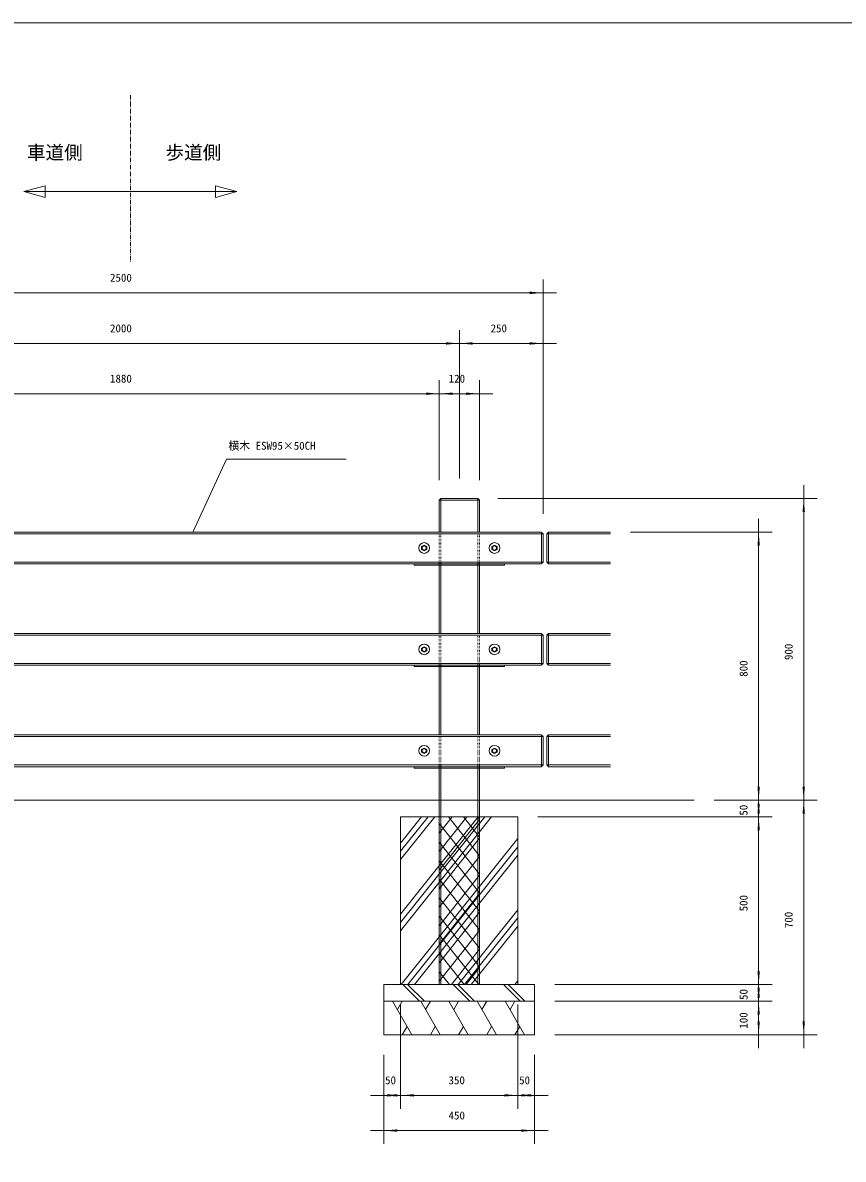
# Model space of a CAD drawing. Units: millimetres, scale not verified. Extents: x -3900 to 3900, y -2750 to 2750.
# Drawn here: x -1571 to 877, y -642 to 2750 of the extents above; entities that cross this region are included whole.
import ezdxf
from ezdxf.enums import TextEntityAlignment as Align

# ---------------------------------------------------------------- set-up
doc = ezdxf.new("R2010")
doc.units = ezdxf.units.MM
doc.header["$LTSCALE"] = 20
doc.linetypes.add('USER5', pattern=[0.208282, 0.069427, -0.138855])
doc.linetypes.add('USER6', pattern=[1.041641, 0.625, -0.208282, 0.069427, -0.138931])
doc.layers.add('0-1_IMPORTED', color=30, linetype='Continuous', lineweight=18)
doc.styles.add('ＭＳ ゴシック', font='')
doc.styles.get('ＭＳ ゴシック').set_extended_font_data('MS Gothic')

msp = doc.modelspace()

# ---------------------------------------------------------------- linework, layer by layer
at = {"layer": '0-1_IMPORTED', "linetype": 'USER6'}
msp.add_line((-1250.27, 2533.44), (-1250.27, 2033.44), dxfattribs=at)
at = {"layer": '0-1_IMPORTED'}
for p, q in [((-1567.77, 2245.94), (-932.77, 2245.94)), ((-328.5, 1324.92), (-208.5, 1324.92)), ((-323.5, 1329.92), (-323.5, 1229.92)), ((-213.5, 1329.92), (-213.5, 1229.92)), ((-2208.5, 1224.92), (-18.5, 1224.92)), ((-23.5, 1229.92), (-23.5, 1134.92)), ((182, 1224.92), (-8, 1224.92)), ((-3, 1229.92), (-3, 1134.92)), ((-18.5, 1139.92), (-2208.5, 1139.92)), ((-328.5, 1134.92), (-328.5, 927.42)), ((-323.5, 1134.92), (-323.5, 927.42)), ((-213.5, 1134.92), (-213.5, 927.42)), ((-208.5, 1134.92), (-208.5, 927.42)), ((-8, 1139.92), (182, 1139.92)), ((-2199, 922.42), (-18.5, 922.42)), ((-23.5, 927.42), (-23.5, 832.42)), ((182, 922.42), (-8, 922.42)), ((-3, 927.42), (-3, 832.42)), ((-18.5, 837.42), (-2208.5, 837.42)), ((-328.5, 832.42), (-328.5, 624.92)), ((-323.5, 832.42), (-323.5, 624.92)), ((-213.5, 832.42), (-213.5, 624.92)), ((-208.5, 832.42), (-208.5, 624.92)), ((-8, 837.42), (182, 837.42)), ((-2208.5, 619.92), (-18.5, 619.92)), ((-23.5, 624.92), (-23.5, 529.92)), ((182, 619.92), (-8, 619.92)), ((-3, 624.92), (-3, 529.92)), ((-18.5, 534.92), (-2208.5, 534.92)), ((-328.5, 529.92), (-328.5, -120.08)), ((-323.5, 529.92), (-323.5, -120.08)), ((-213.5, 529.92), (-213.5, -120.08)), ((-208.5, 529.92), (-208.5, -120.08)), ((-8, 534.92), (182, 534.92)), ((432, 429.92), (-2840, 429.92)), ((-444, 252.56), (-342.11, 379.92)), ((-444, 40.42), (-172.4, 379.92)), ((-444, 277.31), (-361.91, 379.92)), ((-444, 65.17), (-192.2, 379.92)), ((-444, 302.05), (-381.71, 379.92)), ((-444, 89.92), (-212, 379.92)), ((-328, 332.54), (-290.09, 379.92)), ((-328, 277.29), (-245.9, 379.92)), ((-208, 264.13), (-300.64, 379.92)), ((-208, 319.37), (-256.44, 379.92)), ((-208, 374.61), (-212.25, 379.92)), ((-328, 222.05), (-208, 372.05)), ((-208, 208.88), (-328, 358.88)), ((-442.29, -120.08), (-94, 315.29)), ((-328, 166.81), (-208, 316.81)), ((-422.5, -120.08), (-94, 290.54)), ((-208, 153.64), (-328, 303.64)), ((-402.7, -120.08), (-94, 265.79)), ((-328, 111.57), (-208, 261.57)), ((-208, 98.4), (-328, 248.4)), ((-328, 56.32), (-208, 206.32)), ((-208, 43.16), (-328, 193.16)), ((-328, 1.08), (-208, 151.08)), ((-208, -12.09), (-328, 137.91)), ((-272.59, -120.08), (-94, 103.16)), ((-328, -54.16), (-208, 95.84)), ((-208, -67.33), (-328, 82.67)), ((-252.79, -120.08), (-94, 78.41)), ((-328, -109.4), (-208, 40.6)), ((-232.99, -120.08), (-94, 53.66)), ((-209.99, -120.08), (-328, 27.43)), ((-254.19, -120.08), (-328, -27.81)), ((-292.34, -120.08), (-208, -14.65)), ((-298.38, -120.08), (-328, -83.06)), ((-248.15, -120.08), (-208, -69.89)), ((-437.14, -120.08), (-387.14, -170.08)), ((-423, -120.08), (-373, -170.08)), ((-287.14, -120.08), (-237.14, -170.08)), ((-273, -120.08), (-223, -170.08)), ((-137.14, -120.08), (-87.14, -170.08)), ((-123, -120.08), (-73, -170.08)), ((-102.88, -120.08), (-94, -108.97)), ((-409.87, -270.08), (-467.61, -170.08)), ((-453.17, -195.08), (-438.74, -170.08)), ((-325.87, -270.08), (-383.61, -170.08)), ((-369.17, -195.08), (-354.74, -170.08)), ((-241.87, -270.08), (-299.61, -170.08)), ((-285.17, -195.08), (-270.74, -170.08)), ((-157.87, -270.08), (-215.61, -170.08)), ((-201.17, -195.08), (-186.74, -170.08)), ((-73.87, -270.08), (-131.61, -170.08)), ((-117.17, -195.08), (-102.74, -170.08)), ((-424.31, -245.08), (-438.74, -270.08)), ((-340.31, -245.08), (-354.74, -270.08)), ((-256.31, -245.08), (-270.74, -270.08)), ((-172.31, -245.08), (-186.74, -270.08)), ((-88.31, -245.08), (-102.74, -270.08))]:
    msp.add_line(p, q, dxfattribs=at)
at = {"layer": '0-1_IMPORTED', "color": 1}
for p, q in [((-18.5, 1284.92), (-18.5, 1984)), ((-18.5, 1944), (-2518.5, 1944)), ((21.5, 1944), (-18.5, 1944)), ((-268.5, 1389.92), (-268.5, 1832.92)), ((-268.5, 1389.92), (-268.5, 1832.92)), ((-18.5, 1284.92), (-18.5, 1832.92)), ((-2268.5, 1792.92), (-268.5, 1792.92)), ((-308.5, 1792.92), (-268.5, 1792.92)), ((-268.5, 1792.92), (-228.5, 1792.92)), ((-268.5, 1792.92), (-18.5, 1792.92)), ((-18.5, 1792.92), (21.5, 1792.92)), ((-328.5, 1384.92), (-328.5, 1682.92)), ((-328.5, 1384.92), (-328.5, 1682.92)), ((-208.5, 1384.92), (-208.5, 1682.92)), ((-2208.5, 1642.92), (-328.5, 1642.92)), ((-368.5, 1642.92), (-328.5, 1642.92)), ((-328.5, 1642.92), (-288.5, 1642.92)), ((-328.5, 1642.92), (-208.5, 1642.92)), ((-208.5, 1642.92), (-168.5, 1642.92)), ((759, 1369.92), (759, 1329.92)), ((-153.5, 1329.92), (799, 1329.92)), ((759, 1329.92), (759, 429.92)), ((624.5, 1229.92), (624.5, 1269.92)), ((242, 1229.92), (664.5, 1229.92)), ((624.5, 429.92), (624.5, 1229.92)), ((624.5, 429.92), (624.5, 469.92)), ((759, 469.92), (759, 429.92)), ((492, 429.92), (664.5, 429.92)), ((492, 429.92), (664.5, 429.92)), ((492, 429.92), (799, 429.92)), ((492, 429.92), (799, 429.92)), ((624.5, 379.92), (624.5, 429.92)), ((624.5, 389.92), (624.5, 429.92)), ((624.5, 379.92), (624.5, 419.92)), ((759, 429.92), (759, 389.92)), ((759, 429.92), (759, -270.08)), ((-34, 379.92), (664.5, 379.92)), ((-34, 379.92), (664.5, 379.92)), ((624.5, -120.08), (624.5, 379.92)), ((624.5, 339.92), (624.5, 379.92)), ((624.5, -120.08), (624.5, -80.08)), ((16, -120.08), (664.5, -120.08)), ((16, -120.08), (664.5, -120.08)), ((624.5, -170.08), (624.5, -120.08)), ((624.5, -160.08), (624.5, -120.08)), ((624.5, -170.08), (624.5, -130.08)), ((-444, -180.08), (-444, -491)), ((-444, -180.08), (-444, -491)), ((-94, -180.08), (-94, -491)), ((-94, -180.08), (-94, -491)), ((16, -170.08), (664.5, -170.08)), ((16, -170.08), (664.5, -170.08)), ((624.5, -270.08), (624.5, -170.08)), ((624.5, -210.08), (624.5, -170.08)), ((16, -270.08), (664.5, -270.08)), ((16, -270.08), (799, -270.08)), ((624.5, -310.08), (624.5, -270.08)), ((759, -270.08), (759, -310.08)), ((-494, -330.08), (-494, -491)), ((-494, -330.08), (-494, -596)), ((-44, -330.08), (-44, -491)), ((-44, -330.08), (-44, -596)), ((-534, -451), (-494, -451)), ((-494, -451), (-444, -451)), ((-484, -451), (-444, -451)), ((-444, -451), (-404, -451)), ((-444, -451), (-94, -451)), ((-134, -451), (-94, -451)), ((-94, -451), (-54, -451)), ((-94, -451), (-44, -451)), ((-44, -451), (-4, -451)), ((-534, -556), (-494, -556)), ((-494, -556), (-44, -556)), ((-44, -556), (-4, -556))]:
    msp.add_line(p, q, dxfattribs=at)
at = {"layer": '0-1_IMPORTED', "linetype": 'USER5'}
for p, q in [((-328.5, 1229.92), (-328.5, 1134.92)), ((-323.5, 1229.92), (-323.5, 1134.92)), ((-213.5, 1229.92), (-213.5, 1134.92)), ((-208.5, 1229.92), (-208.5, 1134.92)), ((-328.5, 927.42), (-328.5, 832.42)), ((-323.5, 927.42), (-323.5, 832.42)), ((-213.5, 927.42), (-213.5, 832.42)), ((-208.5, 927.42), (-208.5, 832.42)), ((-328.5, 624.92), (-328.5, 529.92)), ((-323.5, 624.92), (-323.5, 529.92)), ((-213.5, 624.92), (-213.5, 529.92)), ((-208.5, 624.92), (-208.5, 529.92))]:
    msp.add_line(p, q, dxfattribs=at)
at = {"layer": '0-1_IMPORTED'}
for points in [[(-3900, 2750), (3900, 2750), (3900, -2750), (-3900, -2750)], [(-1567.77, 2245.94), (-1504.27, 2262.95), (-1504.27, 2228.92)], [(-932.77, 2245.94), (-996.27, 2228.92), (-996.27, 2262.95)], [(-373.5, 1174.46), (-365.5, 1178.46), (-365.5, 1186.46), (-373.5, 1190.46), (-381.5, 1186.46), (-381.5, 1178.46)], [(-163.5, 1174.46), (-171.5, 1178.46), (-171.5, 1186.46), (-163.5, 1190.46), (-155.5, 1186.46), (-155.5, 1178.46)], [(-403.5, 1134.92), (-133.5, 1134.92), (-133.5, 1130.92), (-403.5, 1130.92)], [(-373.5, 871.96), (-365.5, 875.96), (-365.5, 883.96), (-373.5, 887.96), (-381.5, 883.96), (-381.5, 875.96)], [(-163.5, 871.96), (-171.5, 875.96), (-171.5, 883.96), (-163.5, 887.96), (-155.5, 883.96), (-155.5, 875.96)], [(-403.5, 832.42), (-133.5, 832.42), (-133.5, 828.42), (-403.5, 828.42)], [(-373.5, 569.46), (-365.5, 573.46), (-365.5, 581.46), (-373.5, 585.46), (-381.5, 581.46), (-381.5, 573.46)], [(-163.5, 569.46), (-171.5, 573.46), (-171.5, 581.46), (-163.5, 585.46), (-155.5, 581.46), (-155.5, 573.46)], [(-403.5, 529.92), (-133.5, 529.92), (-133.5, 525.92), (-403.5, 525.92)], [(-444, 379.92), (-94, 379.92), (-94, -120.08), (-444, -120.08)], [(-494, -120.08), (-44, -120.08), (-44, -170.08), (-494, -170.08)], [(-494, -170.08), (-44, -170.08), (-44, -270.08), (-494, -270.08)]]:
    msp.add_lwpolyline(points, close=True, dxfattribs=at)
at = {"layer": '0-1_IMPORTED', "color": 1}
msp.add_lwpolyline([(-1063.5, 1229.92), (-963.5, 1447.92), (-606, 1447.92)], dxfattribs=at)
at = {"layer": '0-1_IMPORTED'}
for points in [[(-328.5, 1229.92), (-328.5, 1324.92), (-323.5, 1329.92), (-213.5, 1329.92), (-208.5, 1324.92), (-208.5, 1229.92)], [(-2208.5, 1229.92), (-24.14, 1229.92), (-18.5, 1224.92), (-18.5, 1139.92), (-24.14, 1134.92), (-2208.5, 1134.92)], [(182, 1229.92), (-3, 1229.92), (-8, 1224.92), (-8, 1139.92), (-3, 1134.92), (182, 1134.92)], [(-2208.5, 927.42), (-24.14, 927.42), (-18.5, 922.42), (-18.5, 837.42), (-24.14, 832.42), (-2208.5, 832.42)], [(182, 927.42), (-3, 927.42), (-8, 922.42), (-8, 837.42), (-3, 832.42), (182, 832.42)], [(-2208.5, 624.92), (-24.14, 624.92), (-18.5, 619.92), (-18.5, 534.92), (-24.14, 529.92), (-2208.5, 529.92)], [(182, 624.92), (-3, 624.92), (-8, 619.92), (-8, 534.92), (-3, 529.92), (182, 529.92)]]:
    msp.add_lwpolyline(points, dxfattribs=at)
for centre, radius in [((-373.5, 1182.46), 16), ((-373.5, 1182.46), 6), ((-163.5, 1182.46), 16), ((-163.5, 1182.46), 6), ((-373.5, 879.96), 16), ((-373.5, 879.96), 6), ((-163.5, 879.96), 16), ((-163.5, 879.96), 6), ((-373.5, 577.46), 16), ((-373.5, 577.46), 6), ((-163.5, 577.46), 16), ((-163.5, 577.46), 6)]:
    msp.add_circle(centre, radius, dxfattribs=at)
at = {"layer": '0-1_IMPORTED', "color": 1}
for points in [[(-18.5, 1944), (-58.5, 1940.5), (-58.5, 1947.5)], [(-268.5, 1792.92), (-308.5, 1789.42), (-308.5, 1796.42)], [(-268.5, 1792.92), (-228.5, 1796.42), (-228.5, 1789.42)], [(-18.5, 1792.92), (-58.5, 1789.42), (-58.5, 1796.42)], [(-328.5, 1642.92), (-368.5, 1639.42), (-368.5, 1646.42)], [(-328.5, 1642.92), (-288.5, 1646.42), (-288.5, 1639.42)], [(-208.5, 1642.92), (-248.5, 1639.42), (-248.5, 1646.42)], [(759, 1329.92), (762.5, 1289.92), (755.5, 1289.92)], [(624.5, 1229.92), (628, 1189.92), (621, 1189.92)], [(624.5, 429.92), (621, 469.92), (628, 469.92)], [(759, 429.92), (755.5, 469.92), (762.5, 469.92)], [(624.5, 429.92), (628, 389.92), (621, 389.92)], [(624.5, 379.92), (621, 419.92), (628, 419.92)], [(759, 429.92), (762.5, 389.92), (755.5, 389.92)], [(624.5, 379.92), (628, 339.92), (621, 339.92)], [(624.5, -120.08), (621, -80.08), (628, -80.08)], [(624.5, -120.08), (628, -160.08), (621, -160.08)], [(624.5, -170.08), (621, -130.08), (628, -130.08)], [(624.5, -170.08), (628, -210.08), (621, -210.08)], [(624.5, -270.08), (621, -230.08), (628, -230.08)], [(759, -270.08), (755.5, -230.08), (762.5, -230.08)], [(-494, -451), (-454, -447.5), (-454, -454.5)], [(-444, -451), (-484, -454.5), (-484, -447.5)], [(-444, -451), (-404, -447.5), (-404, -454.5)], [(-94, -451), (-134, -454.5), (-134, -447.5)], [(-94, -451), (-54, -447.5), (-54, -454.5)], [(-44, -451), (-84, -454.5), (-84, -447.5)], [(-494, -556), (-454, -552.5), (-454, -559.5)], [(-44, -556), (-84, -559.5), (-84, -552.5)]]:
    msp.add_solid(points, dxfattribs=at)

# ---------------------------------------------------------------- texts
at = {"layer": '0-1_IMPORTED', "color": 7, "style": 'ＭＳ ゴシック'}
for s, height, p in [('車道側', 40.7, (-1558.85, 2330.22)), ('歩道側', 40.7, (-1145.5, 2330.22)), ('2500', 23.88, (-1310.83, 1969.93)), ('2000', 23.88, (-1310.83, 1818.85)), ('250', 23.88, (-175.25, 1818.85)), ('1880', 23.88, (-1310.83, 1668.85)), ('120', 23.88, (-300.25, 1668.85)), ('横木 ESW95×50CH', 23.88, (-957.8, 1468.52)), ('50', 23.88, (-490.17, -425.07)), ('350', 23.88, (-300.75, -425.07)), ('50', 23.88, (-90.17, -425.07)), ('450', 23.88, (-300.75, -530.07))]:
    msp.add_text(s, height=height, dxfattribs=at).set_placement(p, align=Align.BOTTOM_LEFT)
for s, p in [('900', (733.07, 848.17)), ('800', (598.57, 798.17)), ('50', (598.57, 383.76)), ('500', (598.57, 98.17)), ('700', (733.07, 48.17)), ('50', (598.57, -166.24)), ('100', (598.57, -251.83))]:
    msp.add_text(s, height=23.88, rotation=90, dxfattribs=at).set_placement(p, align=Align.BOTTOM_LEFT)

doc.saveas('drawing.dxf')
